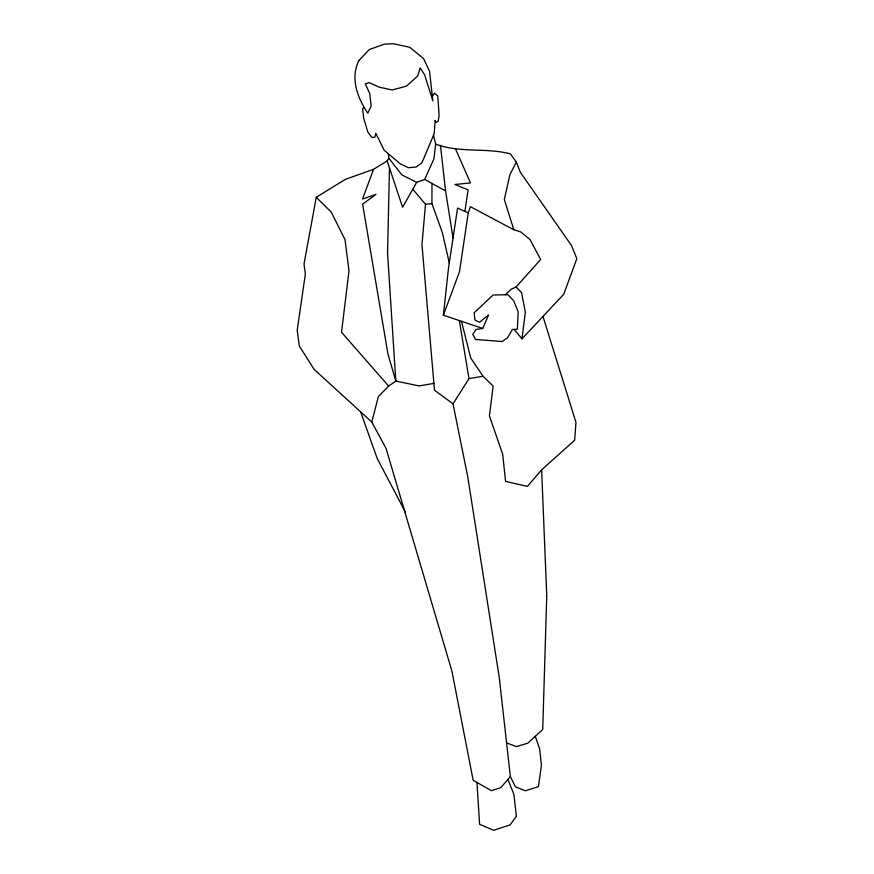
<?xml version="1.0" encoding="UTF-8"?>
<svg xmlns="http://www.w3.org/2000/svg" width="874" height="874" viewBox="0 0 874 874"><rect width="100%" height="100%" fill="white"/><g stroke="black" fill="none" stroke-linecap="round" stroke-linejoin="round"><path stroke-width="1.31" d="M449.28 262.932L442.408 232.812L431.931 203.609L431.974 183.453M389.487 167.939L387.553 253.198L395.824 381.053L388.657 386.1L378.42 396.468L371.767 422L386.024 448.318L451.891 670.992L473.162 780.296L491.407 790.653L500.747 787.703L510.361 776.604L499.207 677.142L467.743 476.734L453.016 403.864L434.487 390.165L421.956 244.654L425.518 204.298L412.779 189.199M443.358 315.208L448.526 267.892L457.572 208.067L468.235 212.917L459.506 271.65L443.358 315.208L482.732 328.449L488.588 314.869L479.553 322.266L474.964 320.092L474.167 312.837L493.045 295.03L507.86 294.669L513.661 300.711L518.173 311.865L517.364 329.214L512.372 329.465L507.619 337.703L502.113 341.537L475.532 339.462L472.758 334.349L475.991 329.476L482.732 328.449M433.504 135.317L435.678 144.155L433.952 158.828L424.698 179.454L416.669 182.327L402.597 207.225L387.149 160.925L388.875 158.26L388.329 153.737M514.393 329.673L521.986 338.817L525.34 312.138L521.603 292.714L516.097 286.956L511.214 289.218L505.401 294.724M464.902 211.399L468.082 189.887L454.961 184.501L470.474 182.928L455.31 148.449M387.149 160.925L373.559 169.305L345.306 179.378L316.257 197.295L304.021 264.014L305.354 274.097L297.182 330.263L299.323 346.071L314.148 369.407L371.767 422M468.235 212.917L470.387 206.657L513.814 229.764L520.762 231.927L529.95 239.487L540.678 259.523L516.097 286.956M373.559 169.305L362.502 199.064L375.962 194.345L362.634 204.199L387.936 353.959L395.824 381.053L419.028 385.926L433.897 383.413M435.678 144.155C459.866 153.168 485.813 147.477 510.318 153.824L516.348 162.007L509.903 174.68L504.331 199.48L513.814 229.764M453.016 403.864L468.967 378.617L459.353 320.583M432.346 96.38L434.422 93.147L437.787 95.998L439.119 115.488L438.202 121.235L436.104 122.458L435.088 120.426L434.269 133.493L421.891 162.859L416.21 167L408.486 167.721L400.401 163.919L384.167 150.23L375.744 133.23L374.848 137.218L371.92 137.458L367.79 131.908L363.748 118.416L362.557 108.627L364.065 107.513M542.972 316.421L575.966 422.382L574.644 440.223L541.618 469.873L527.448 486.392L505.598 481.41L502.648 454.141L489.407 415.882L493.154 386.133L483.049 376.235L470.78 358.078L461.472 321.304M521.986 338.817L563.73 294.276L576.818 258.693L571.64 245.736L520.238 172.112L516.348 162.007M468.967 378.617L483.049 376.235M425.518 204.298L431.931 203.609M506.581 742.911L516.468 746.593L527.809 743.162L542.721 729.506L546.753 595.587L541.618 469.873M416.669 182.327L401.887 174.887L388.875 158.26M424.698 179.454L445.565 190.925L453.038 238.012M316.257 197.295L331.224 212.098L345.022 239.629L348.988 270.896L341.537 332.262L388.657 386.1M405.416 512.142L377.175 458.402L360.612 411.818M510.361 776.604L515.431 786.895L525.46 790.762L538.406 786.633L541.443 765.34L539.673 748.931L535.281 736.323M507.914 779.433L513.901 794.39L516.359 816.338L510.088 824.903L493.69 830.3L479.608 824.324L476.953 782.449M440.452 145.303L445.565 190.925M358.963 60.459C349.95 78.114 357.532 97.899 367.757 113.172L371.188 105.94L369.669 93.343L365.299 83.893L369.199 82.626L379.25 87.181L392.197 89.978L406.519 86.122L417.674 76.016L420.186 67.932L424.677 74.88L432.859 100.914L429.505 71.144L423.551 58.569L409.688 47.24L393.071 43.7L384.287 44.159L369.341 49.523L358.963 60.459"/></g></svg>
